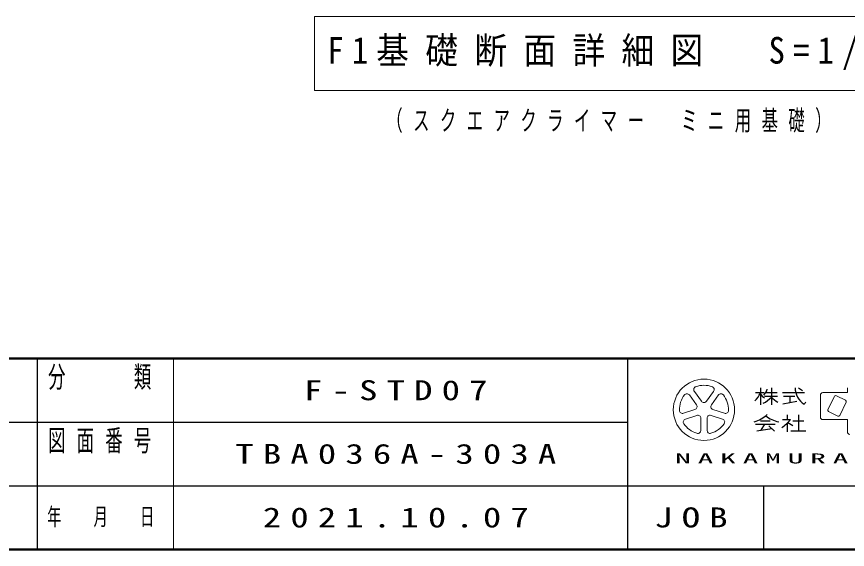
# Model space of a CAD drawing. Units: millimetres on the paper, with parts at other scales. Extents: x -385 to 0, y -594 to 267.
# Drawn here: x -137.3 to -45.8, y -594 to -535.4 of the extents above; entities that cross this region are included whole.
import ezdxf

# ---------------------------------------------------------------- set-up
doc = ezdxf.new("R2010")
doc.units = ezdxf.units.MM
for name, color, linetype, lineweight in [('1_20', 7, 'Continuous', 13), ('NAKAMURA図枠', 7, 'Continuous', 13), ('図面情報', 7, 'Continuous', 13)]:
    doc.layers.add(name, color=color, linetype=linetype, lineweight=lineweight)
doc.styles.add('ＭＳ ゴシック', font='')
doc.styles.get('ＭＳ ゴシック').set_extended_font_data('MS Gothic')

msp = doc.modelspace()

# ---------------------------------------------------------------- linework, layer by layer
at = {"layer": '1_20'}
for p, q in [((-104.445, -535.353), (-104.445, -543.486)), ((-37.645, -535.353), (-104.445, -535.353)), ((-104.445, -543.486), (-37.645, -543.486))]:
    msp.add_line(p, q, dxfattribs=at)
at = {"layer": 'NAKAMURA図枠', "lineweight": 50}
for p, q in [((-385, -573), (0, -573)), ((-385, -594), (0, -594))]:
    msp.add_line(p, q, dxfattribs=at)
at = {"layer": 'NAKAMURA図枠', "color": 211, "lineweight": 25}
for p, q in [((-135, -573), (-135, -594)), ((-70, -573), (-70, -594)), ((-187.5, -580), (-70, -580)), ((-242.5, -587), (0, -587))]:
    msp.add_line(p, q, dxfattribs=at)
at = {"layer": 'NAKAMURA図枠'}
for p, q in [((-120, -573), (-120, -594)), ((-45.776, -576.207), (-45.776, -576.747)), ((-62.39, -578.083), (-63.175, -577.003)), ((-62.629, -576.607), (-61.844, -577.687)), ((-61.298, -577.687), (-60.513, -576.607)), ((-59.967, -577.003), (-60.752, -578.083)), ((-48.746, -577.017), (-48.746, -579.447)), ((-48.476, -576.747), (-45.776, -576.747)), ((-47.198, -577.162), (-47.918, -578.6)), ((-45.975, -577.592), (-46.981, -577.089)), ((-46.622, -579.248), (-45.902, -577.81)), ((-63.828, -579.015), (-62.559, -578.603)), ((-60.583, -578.603), (-59.313, -579.015)), ((-47.845, -578.817), (-46.839, -579.32)), ((-62.35, -579.245), (-63.62, -579.657)), ((-61.908, -580.901), (-61.908, -579.566)), ((-61.233, -579.566), (-61.233, -580.901)), ((-59.522, -579.657), (-60.792, -579.245)), ((-48.476, -579.717), (-45.776, -579.717)), ((-45.776, -579.717), (-45.776, -581.067))]:
    msp.add_line(p, q, dxfattribs=at)
at = {"layer": 'NAKAMURA図枠', "lineweight": 25}
for p, q in [((-55.361, -576.207), (-55.361, -578.097)), ((-54.146, -576.207), (-54.146, -578.097)), ((-50.719, -576.533), (-51.16, -576.239)), ((-55.901, -576.747), (-54.956, -576.747)), ((-54.915, -577.152), (-53.471, -577.152)), ((-54.769, -576.747), (-53.525, -576.747)), ((-52.931, -576.747), (-50.501, -576.747)), ((-52.796, -577.152), (-51.581, -577.152)), ((-52.121, -577.152), (-52.121, -577.827)), ((-52.889, -577.98), (-51.353, -577.673)), ((-55.361, -579.852), (-54.281, -579.852)), ((-52.931, -579.717), (-52.051, -579.717)), ((-52.391, -579.177), (-52.391, -579.717)), ((-51.783, -579.852), (-50.568, -579.852)), ((-51.176, -579.177), (-51.176, -580.932)), ((-55.901, -580.216), (-53.741, -580.216)), ((-55.765, -580.933), (-54.113, -580.696)), ((-54.899, -580.216), (-55.289, -580.864)), ((-54.416, -580.393), (-53.81, -580.999)), ((-52.391, -580.09), (-52.391, -581.067)), ((-52.34, -580.04), (-51.796, -580.354)), ((-51.986, -580.932), (-50.366, -580.932)), ((-55, -587), (-55, -594))]:
    msp.add_line(p, q, dxfattribs=at)
at = {"layer": 'NAKAMURA図枠'}
msp.add_circle((-61.571, -578.637), 3.375, dxfattribs=at)
for centre, radius, start, end in [((-62.356, -576.408), 0.338, 109.39847, 215.99997), ((-61.571, -578.637), 2.7, 70.60155, 109.39847), ((-60.786, -576.408), 0.338, 324, 70.60155), ((-61.571, -578.637), 2.7, 142.60154, 181.39846), ((-63.448, -577.202), 0.338, 35.99999, 142.60154), ((-59.694, -577.202), 0.338, 37.39846, 143.99995), ((-61.571, -578.637), 2.7, 358.60155, 37.39847), ((-48.476, -577.017), 0.27, 89.99998, 179.99996), ((-47.054, -577.234), 0.162, 63.43492, 153.43499), ((-62.663, -578.282), 0.338, 287.99998, 35.99999), ((-61.571, -577.488), 0.338, 215.99998, 324), ((-60.479, -578.282), 0.338, 143.99996, 251.99999), ((-46.047, -577.737), 0.162, 333.4349, 63.43487), ((-63.933, -578.694), 0.338, 181.39848, 287.99997), ((-59.209, -578.694), 0.338, 252.00001, 358.60156), ((-47.773, -578.672), 0.162, 153.43495, 243.43485), ((-63.516, -579.978), 0.338, 107.99999, 214.60154), ((-62.246, -579.566), 0.338, 359.99997, 107.99999), ((-60.896, -579.566), 0.338, 71.99997, 179.99999), ((-59.626, -579.978), 0.338, 325.39847, 71.99996), ((-48.476, -579.447), 0.27, 179.99998, 270.00002), ((-46.766, -579.175), 0.162, 243.43498, 333.43496), ((-61.571, -578.637), 2.7, 214.60156, 253.39848), ((-62.246, -580.901), 0.338, 253.39847, 359.99997), ((-60.896, -580.901), 0.338, 179.99999, 286.60154), ((-61.571, -578.637), 2.7, 286.60155, 325.39847), ((-45.506, -581.067), 0.27, 179.99998, 270.00002)]:
    msp.add_arc(centre, radius, start, end, dxfattribs=at)
at = {"layer": 'NAKAMURA図枠', "lineweight": 25}
for centre, radius, start, end in [((-49.563, -576.306), 1.953, 177.09472, 240.51891), ((-57.466, -575.916), 2.285, 311.36185, 337.13638), ((-53.383, -575.573), 2.345, 212.50346, 230.00631), ((-56.374, -575.182), 3.034, 295.86917, 317.23867), ((-56.002, -575.953), 1.467, 313.72108, 343.54317), ((-51.918, -575.182), 3.034, 222.76131, 240.10806), ((-51.54, -577.195), 1.299, 321.42112, 334.8249), ((-56.898, -576.743), 3.32, 285.11261, 313.40619), ((-52.77, -576.806), 3.192, 231.17281, 259.75506), ((-55.66, -576.774), 4.657, 304.87257, 320.80411)]:
    msp.add_arc(centre, radius, start, end, dxfattribs=at)

# ---------------------------------------------------------------- texts
at = {"layer": '1_20', "attachment_point": 4, "style": 'ＭＳ ゴシック'}
for s, insert, char_height in [('\\T1.5;\\W0.9;F1基礎断面詳細図\u3000S=1/20', (-103.045, -539.42), 2.933), ('\\T1.64;\\W0.6;（スクエアクライマー\u3000ミニ用基礎）', (-96.545, -546.92), 2.199)]:
    msp.add_mtext(s, dxfattribs=dict(at, insert=insert, char_height=char_height))
at = {"layer": 'NAKAMURA図枠', "color": 4, "style": 'ＭＳ ゴシック'}
for s, insert, char_height, attachment_point in [('\\T1.64;\\W0.6;分\u3000\u3000類', (-127.5, -573.833), 2.346, 2), ('\\T1.64;\\W0.6;図面番号', (-127.5, -580.833), 2.346, 2), ('\\T1.44;\\W2.3;NAKAMURA\\~MFG.CORPORATION', (-35, -584), 1.1, 5), ('\\T1.64;\\W0.6;年\u3000月\u3000日', (-127.5, -590.5), 1.906, 5), ('\\T1.5;\\W1.35;JOB', (-62.5, -590.5), 2.199, 5)]:
    msp.add_mtext(s, dxfattribs=dict(at, insert=insert, char_height=char_height, attachment_point=attachment_point))
at = {"layer": '図面情報', "char_height": 2.199, "attachment_point": 5, "style": 'ＭＳ ゴシック'}
for s, insert in [('\\T1.5;\\W1.35;F-STD07', (-95, -576.5)), ('\\T1.5;\\W1.35;TBA036A-303A', (-95, -583.5)), ('\\T1.5;\\W1.35;2021.10.07', (-95, -590.5))]:
    msp.add_mtext(s, dxfattribs=dict(at, insert=insert))

doc.saveas('drawing.dxf')
